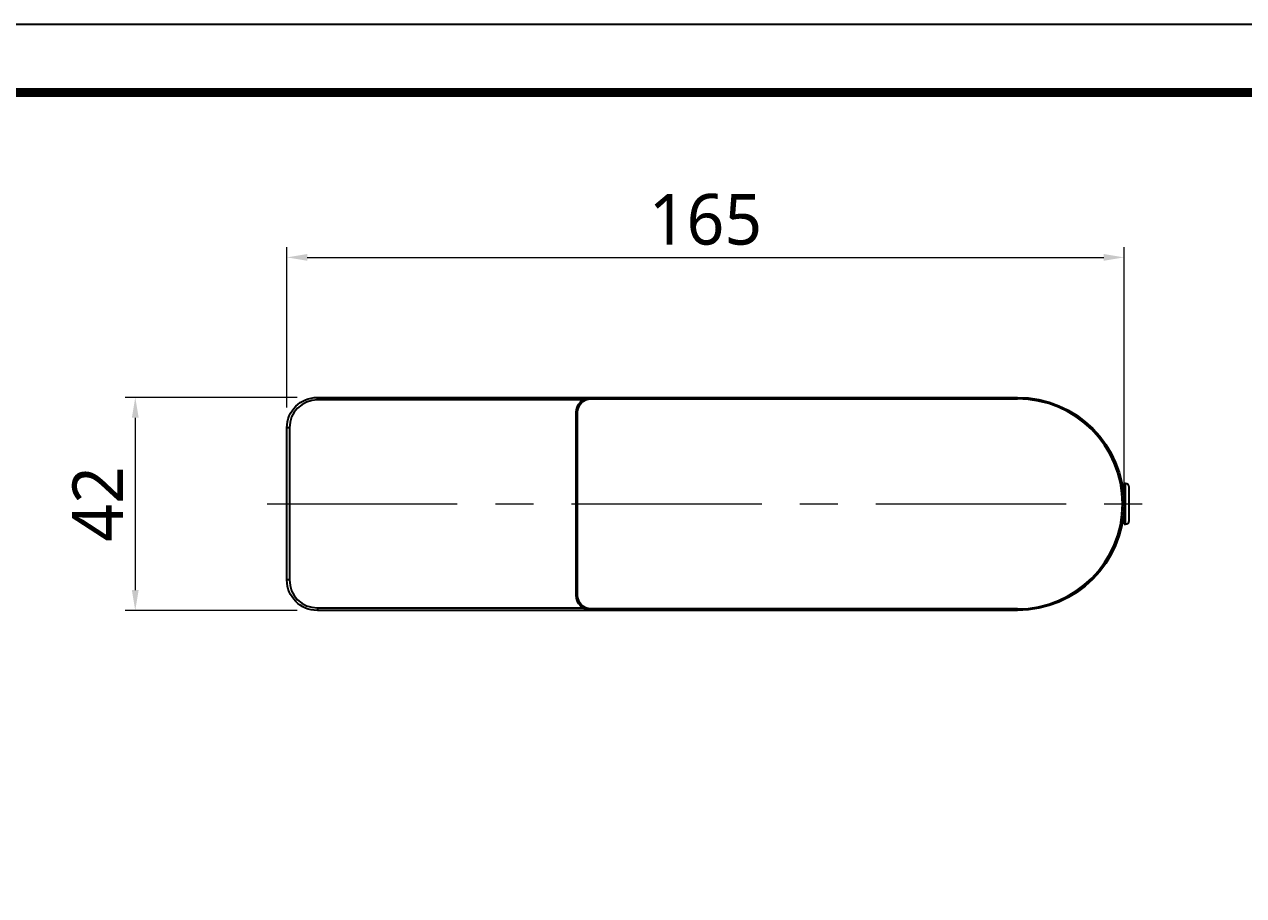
# Model space of a CAD drawing. Extents: x 0 to 1647, y 4681 to 5260.
# Drawn here: x 1166.1 to 1406.4, y 5088.2 to 5259.9 of the extents above; entities that cross this region are included whole.
import ezdxf

# ---------------------------------------------------------------- set-up
doc = ezdxf.new("R2010")
doc.units = 0
doc.header["$LTSCALE"] = 30
doc.header["$MEASUREMENT"] = 0
doc.header["$PDMODE"] = 3
doc.header["$PDSIZE"] = -10
doc.linetypes.add('CENTER', pattern=[2, 1.25, -0.25, 0.25, -0.25])
doc.layers.get('0').update_dxf_attribs({"linetype": 'CONTINUOUS'})
doc.layers.get('DEFPOINTS').update_dxf_attribs({"linetype": 'CONTINUOUS'})
doc.layers.add('\\M+5B3DF\\M+5B4E7\\M+5CFDF', color=3, linetype='CONTINUOUS', lineweight=9)
doc.layers.add('BODY', color=7, linetype='CONTINUOUS')
doc.styles.add('Daelim Dimension', font='NanumGothic.ttf')
doc.dimstyles.new('DEFAULT', dxfattribs={"dimscale": 2, "dimtxt": 2, "dimasz": 2, "dimexe": 0, "dimexo": 2, "dimgap": 1, "dimtad": 1, "dimdec": 1, "dimzin": 9, "dimdsep": 46, "dimtxsty": 'Daelim Dimension', "dimcen": 0.5, "dimclrd": 252, "dimclre": 252, "dimclrt": 3, "dimadec": 1, "dimazin": 0, "dimtfac": 1, "dimtdec": 1, "dimtix": 1, "dimtmove": 0, "dimatfit": 3, "dimfxl": 0, "dimtolj": 1, "dimtzin": 1, "dimlwd": 9, "dimlwe": 9, "dimarcsym": 0})

# ---------------------------------------------------------------- blocks, each defined once
blk = doc.blocks.new('*D17')
at = {"color": 5, "lineweight": 9, "ltscale": 0.5}
for p, q in [((1219.85, 5186.39), (1185.96, 5186.39)), ((1187.96, 5182.39), (1187.96, 5148.39)), ((1219.85, 5144.39), (1185.96, 5144.39))]:
    blk.add_line(p, q, dxfattribs=at)
at = {"color": 5, "ltscale": 0.5}
for points in [[(1187.29, 5182.39), (1188.63, 5182.39), (1187.96, 5186.39)], [(1187.29, 5148.39), (1188.63, 5148.39), (1187.96, 5144.39)]]:
    blk.add_solid(points, dxfattribs=at)
at = {"layer": 'DEFPOINTS', "color": 0, "ltscale": 0.5}
for p in [(1223.85, 5186.39), (1187.96, 5144.39), (1223.85, 5144.39)]:
    blk.add_point(p, dxfattribs=at)
at = {"color": 7, "ltscale": 0.5, "insert": (1180.57, 5165.39), "char_height": 10, "attachment_point": 5, "rotation": 90, "style": 'Daelim Dimension'}
blk.add_mtext('\\A1;42', dxfattribs=at)
blk = doc.blocks.new('*D18')
at = {"color": 5, "lineweight": 9, "ltscale": 0.5}
for p, q in [((1217.85, 5184.39), (1217.85, 5215.99)), ((1382.85, 5169.39), (1382.85, 5215.99)), ((1221.85, 5213.99), (1378.85, 5213.99))]:
    blk.add_line(p, q, dxfattribs=at)
at = {"color": 5, "ltscale": 0.5}
for points in [[(1221.85, 5214.66), (1221.85, 5213.33), (1217.85, 5213.99)], [(1378.85, 5214.66), (1378.85, 5213.33), (1382.85, 5213.99)]]:
    blk.add_solid(points, dxfattribs=at)
at = {"layer": 'DEFPOINTS', "color": 0, "ltscale": 0.5}
for p in [(1382.85, 5213.99), (1217.85, 5180.39), (1382.85, 5165.39)]:
    blk.add_point(p, dxfattribs=at)
at = {"color": 7, "ltscale": 0.5, "insert": (1300.35, 5221.44), "char_height": 10, "attachment_point": 5, "style": 'Daelim Dimension'}
blk.add_mtext('\\A1;165', dxfattribs=at)

msp = doc.modelspace()

# ---------------------------------------------------------------- linework, layer by layer
at = {"ltscale": 0.5}
msp.add_lwpolyline([(856.86, 4681.18), (1646.74, 4681.18), (1646.74, 5259.94), (856.86, 5259.94)], close=True, dxfattribs=at)
at = {"color": 5, "linetype": 'ByBlock', "lineweight": 200, "const_width": 1.82}
msp.add_lwpolyline([(869.56, 4705.96), (1633.96, 4705.96), (1633.96, 5246.5), (869.56, 5246.5)], close=True, dxfattribs=at)
at = {"layer": '\\M+5B3DF\\M+5B4E7\\M+5CFDF', "color": 0, "lineweight": -3}
for p, q in [((1223.85, 5185.89), (1223.85, 5186.39)), ((1223.85, 5186.39), (1277.85, 5186.39)), ((1277.85, 5186.39), (1361.85, 5186.39)), ((1277.85, 5186.39), (1277.85, 5186.09)), ((1277.85, 5186.09), (1361.85, 5186.09)), ((1361.85, 5186.39), (1361.85, 5186.09)), ((1276.19, 5185.89), (1223.85, 5185.89)), ((1274.85, 5147.39), (1274.85, 5183.39)), ((1274.85, 5183.39), (1275.15, 5183.39)), ((1275.15, 5147.39), (1275.15, 5183.39)), ((1217.85, 5150.39), (1217.85, 5180.39)), ((1218.35, 5180.39), (1217.85, 5180.39)), ((1218.35, 5180.39), (1218.35, 5150.39)), ((1383.15, 5169.39), (1382.85, 5169.39)), ((1382.85, 5165.39), (1382.85, 5169.39)), ((1383.15, 5165.39), (1383.15, 5169.39)), ((1382.85, 5168.79), (1382.57, 5168.79)), ((1383.85, 5162.09), (1383.85, 5168.69)), ((1382.85, 5165.39), (1382.85, 5161.39)), ((1382.85, 5165.39), (1383.15, 5165.39)), ((1383.15, 5161.39), (1383.15, 5165.39)), ((1382.57, 5161.99), (1382.85, 5161.99)), ((1382.85, 5161.39), (1383.15, 5161.39)), ((1218.35, 5150.39), (1217.85, 5150.39)), ((1274.85, 5147.39), (1275.15, 5147.39)), ((1223.85, 5144.89), (1276.19, 5144.89)), ((1223.85, 5144.89), (1223.85, 5144.39)), ((1277.85, 5144.39), (1223.85, 5144.39)), ((1361.85, 5144.69), (1277.85, 5144.69)), ((1277.85, 5144.39), (1277.85, 5144.69)), ((1361.85, 5144.39), (1277.85, 5144.39)), ((1361.85, 5144.39), (1361.85, 5144.69))]:
    msp.add_line(p, q, dxfattribs=at)
at = {"layer": '\\M+5B3DF\\M+5B4E7\\M+5CFDF', "color": 0, "lineweight": -3, "extrusion": (0, 0, -1)}
for centre, radius, start, end in [((-1223.85, 5180.39), 6, 0, 90), ((-1277.85, 5183.39), 3, 360, 90), ((-1277.85, 5183.39), 2.7, 0, 90), ((-1361.85, 5165.39), 21, 90, 180), ((-1361.85, 5165.39), 21, 180, 270), ((-1223.85, 5150.39), 6, 270, 0), ((-1277.85, 5147.39), 3, 270, 0), ((-1277.85, 5147.39), 2.7, 270, 0)]:
    msp.add_arc(centre, radius, start, end, dxfattribs=at)
at = {"layer": '\\M+5B3DF\\M+5B4E7\\M+5CFDF', "color": 0, "lineweight": -3}
for centre, radius, start, end in [((1361.85, 5165.39), 20.7, 270, 90), ((1223.85, 5180.39), 5.5, 90, 180), ((1383.15, 5168.69), 0.7, 0, 90), ((1383.15, 5162.09), 0.7, 270, 0), ((1223.85, 5150.39), 5.5, 180, 270)]:
    msp.add_arc(centre, radius, start, end, dxfattribs=at)
at = {"layer": 'BODY', "color": 1, "linetype": 'CENTER', "lineweight": 5}
msp.add_line((1213.94, 5165.39), (1388.05, 5165.39), dxfattribs=at)

# ---------------------------------------------------------------- dimensions: what is measured, and where the dimension line sits
at = {"color": 5, "ltscale": 0.5}
dim = msp.add_linear_dim(base=(1382.85, 5213.99), p1=(1217.85, 5180.39), p2=(1382.85, 5165.39), dimstyle='DEFAULT', override={"dimtxt": 5, "dimexe": 1, "dimdec": 0, "dimclrd": 5, "dimclre": 5, "dimclrt": 7}, dxfattribs=at)
dim.commit()
dim.dimension.update_dxf_attribs({"geometry": '*D18', "text_midpoint": (1300.35, 5221.44)})
dim = msp.add_linear_dim(base=(1187.96, 5144.39), p1=(1223.85, 5186.39), p2=(1223.85, 5144.39), angle=90, dimstyle='DEFAULT', override={"dimtxt": 5, "dimexe": 1, "dimdec": 0, "dimclrd": 5, "dimclre": 5, "dimclrt": 7}, dxfattribs=at)
dim.commit()
dim.dimension.update_dxf_attribs({"geometry": '*D17', "text_midpoint": (1180.57, 5165.39)})

doc.saveas('drawing.dxf')
